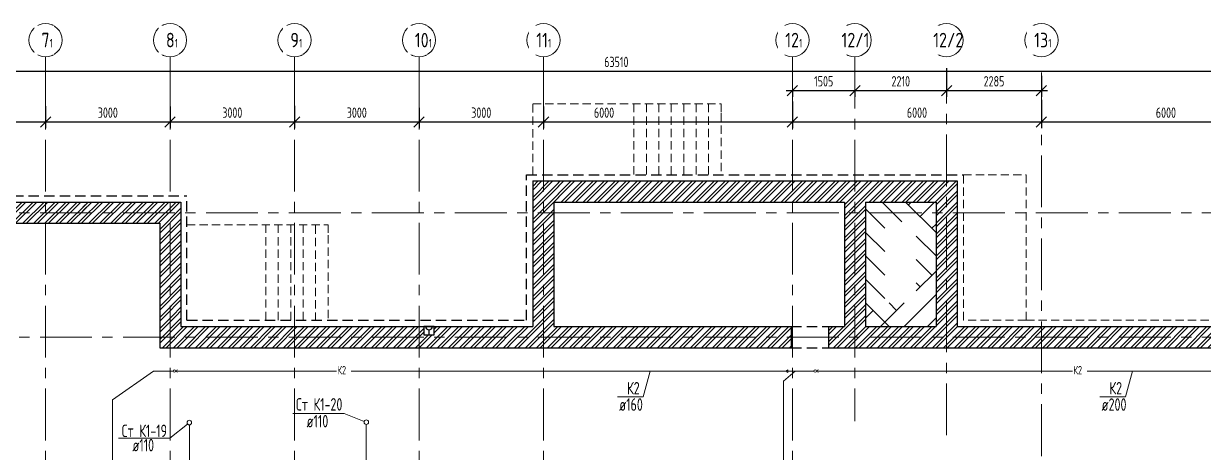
# Model space of a CAD drawing. Header units: millimetres. Extents: x -8689834 to 9419935, y -117443 to 166298.
# Drawn here: x -335702 to -307269, y 124826 to 135163 of the extents above; entities that cross this region are included whole.
import ezdxf

# ---------------------------------------------------------------- set-up
doc = ezdxf.new("R2010")
doc.units = ezdxf.units.MM
doc.header["$MEASUREMENT"] = 0
for name, pattern in [('ADSK_Штриховая_ш2 п1', [3, 2, -1]), ('CENTER', [2, 1.25, -0.25, 0.25, -0.25]), ('TRATTEGGIATA', [0.75, 0.5, -0.25])]:
    doc.linetypes.add(name, pattern=pattern)
doc.layers.get('0').update_dxf_attribs({"color": 250, "lineweight": 9})
for name, color, linetype, lineweight in [('1 этаж тонкие линии!', 250, 'Continuous', 0), ('АР_МосжилНии_Стены', 127, 'Continuous', 30), ('АР_Оси', 195, 'Continuous', 9), ('АР_Оси размеры', 164, 'Continuous', 9), ('АР_тонкая линия', 250, 'Continuous', 0), ('АР_Штриховка кирпич', 250, 'Continuous', 9), ('ВК_канализация', 32, 'Continuous', 15), ('Подвал', 250, 'Continuous', 30)]:
    doc.layers.add(name, color=color, linetype=linetype, lineweight=lineweight)
doc.layers.add('АР_Кровля дорожки', color=245, linetype='Continuous')
doc.styles.add('ISOCPEUR', font='isocpeur.ttf', dxfattribs={"width": 0.7})
doc.styles.add('ГОСТ 2.304', font='isocpeur.ttf', dxfattribs={"width": 0.7})
doc.dimstyles.new('СПДС', dxfattribs={"dimscale": 100, "dimtxt": 2.5, "dimasz": 2.5, "dimexe": 1.5, "dimexo": 0, "dimgap": 1, "dimtad": 1, "dimdec": 0, "dimrnd": 1, "dimtxsty": 'ГОСТ 2.304', "dimblk": 'OBLIQUE', "dimcen": 2.5, "dimdle": 1.5, "dimadec": 0, "dimazin": 2, "dimtfac": 0.75, "dimtdec": 0, "dimtmove": 1, "dimatfit": 3, "dimfxl": 1, "dimtolj": 1, "dimarcsym": 1})
pattern_1 = [(45, (-15289.27, 0), (-132.58252, 132.58252), []), (45, (-15200.88, 0), (-132.58252, 132.58252), [])]

# ---------------------------------------------------------------- blocks, each defined once
blk = doc.blocks.new('_Oblique')
at = {"color": 0, "linetype": 'ByBlock', "lineweight": -2}
blk.add_line((-0.5, -0.5), (0.5, 0.5), dxfattribs=at)
blk = doc.blocks.new('*D4379')
at = {"layer": 'АР_Оси размеры', "color": 0, "lineweight": -2, "ltscale": 100, "transparency": 16777216}
for p, q in [((-335172, 133173), (-335172, 132641)), ((-338322, 132791), (-335022, 132791)), ((-338172, 132791), (-338172, 132941))]:
    blk.add_line(p, q, dxfattribs=at)
at = {"layer": 'АР_Оси размеры', "color": 0, "lineweight": -2, "ltscale": 100, "transparency": 16777216, "xscale": 250, "yscale": 250, "zscale": 250, "rotation": 180}
blk.add_blockref('_Oblique', (-338172, 132791), dxfattribs=at)
at = {"layer": 'АР_Оси размеры', "color": 0, "lineweight": -2, "ltscale": 100, "transparency": 16777216, "xscale": 250, "yscale": 250, "zscale": 250}
blk.add_blockref('_Oblique', (-335172, 132791), dxfattribs=at)
at = {"layer": 'АР_Оси размеры', "color": 0, "ltscale": 100, "transparency": 16777216, "insert": (-336672, 133016), "char_height": 250, "attachment_point": 5, "style": 'ГОСТ 2.304'}
blk.add_mtext('\\A1;3000', dxfattribs=at)
blk = doc.blocks.new('*D4380')
at = {"layer": 'АР_Оси размеры', "color": 0, "lineweight": -2, "ltscale": 100, "transparency": 16777216}
for p, q in [((-335172, 133173), (-335172, 132641)), ((-332172, 133167), (-332172, 132641)), ((-335322, 132791), (-332022, 132791))]:
    blk.add_line(p, q, dxfattribs=at)
at = {"layer": 'АР_Оси размеры', "color": 0, "lineweight": -2, "ltscale": 100, "transparency": 16777216, "xscale": 250, "yscale": 250, "zscale": 250, "rotation": 180}
blk.add_blockref('_Oblique', (-335172, 132791), dxfattribs=at)
at = {"layer": 'АР_Оси размеры', "color": 0, "lineweight": -2, "ltscale": 100, "transparency": 16777216, "xscale": 250, "yscale": 250, "zscale": 250}
blk.add_blockref('_Oblique', (-332172, 132791), dxfattribs=at)
at = {"layer": 'АР_Оси размеры', "color": 0, "ltscale": 100, "transparency": 16777216, "insert": (-333672, 133016), "char_height": 250, "attachment_point": 5, "style": 'ГОСТ 2.304'}
blk.add_mtext('\\A1;3000', dxfattribs=at)
blk = doc.blocks.new('*D4381')
at = {"layer": 'АР_Оси размеры', "color": 0, "lineweight": -2, "ltscale": 100, "transparency": 16777216}
for p, q in [((-332172, 133167), (-332172, 132641)), ((-329172, 133179), (-329172, 132641)), ((-332322, 132791), (-329022, 132791))]:
    blk.add_line(p, q, dxfattribs=at)
at = {"layer": 'АР_Оси размеры', "color": 0, "lineweight": -2, "ltscale": 100, "transparency": 16777216, "xscale": 250, "yscale": 250, "zscale": 250, "rotation": 180}
blk.add_blockref('_Oblique', (-332172, 132791), dxfattribs=at)
at = {"layer": 'АР_Оси размеры', "color": 0, "lineweight": -2, "ltscale": 100, "transparency": 16777216, "xscale": 250, "yscale": 250, "zscale": 250}
blk.add_blockref('_Oblique', (-329172, 132791), dxfattribs=at)
at = {"layer": 'АР_Оси размеры', "color": 0, "ltscale": 100, "transparency": 16777216, "insert": (-330672, 133016), "char_height": 250, "attachment_point": 5, "style": 'ГОСТ 2.304'}
blk.add_mtext('\\A1;3000', dxfattribs=at)
blk = doc.blocks.new('*D4382')
at = {"layer": 'АР_Оси размеры', "color": 0, "lineweight": -2, "ltscale": 100, "transparency": 16777216}
for p, q in [((-329172, 133179), (-329172, 132641)), ((-326172, 133132), (-326172, 132641)), ((-329322, 132791), (-326022, 132791))]:
    blk.add_line(p, q, dxfattribs=at)
at = {"layer": 'АР_Оси размеры', "color": 0, "lineweight": -2, "ltscale": 100, "transparency": 16777216, "xscale": 250, "yscale": 250, "zscale": 250, "rotation": 180}
blk.add_blockref('_Oblique', (-329172, 132791), dxfattribs=at)
at = {"layer": 'АР_Оси размеры', "color": 0, "lineweight": -2, "ltscale": 100, "transparency": 16777216, "xscale": 250, "yscale": 250, "zscale": 250}
blk.add_blockref('_Oblique', (-326172, 132791), dxfattribs=at)
at = {"layer": 'АР_Оси размеры', "color": 0, "ltscale": 100, "transparency": 16777216, "insert": (-327672, 133016), "char_height": 250, "attachment_point": 5, "style": 'ГОСТ 2.304'}
blk.add_mtext('\\A1;3000', dxfattribs=at)
blk = doc.blocks.new('*D4383')
at = {"layer": 'АР_Оси размеры', "color": 0, "lineweight": -2, "ltscale": 100, "transparency": 16777216}
for p, q in [((-326172, 133132), (-326172, 132641)), ((-323172, 133132), (-323172, 132641)), ((-326322, 132791), (-323022, 132791))]:
    blk.add_line(p, q, dxfattribs=at)
at = {"layer": 'АР_Оси размеры', "color": 0, "lineweight": -2, "ltscale": 100, "transparency": 16777216, "xscale": 250, "yscale": 250, "zscale": 250, "rotation": 180}
blk.add_blockref('_Oblique', (-326172, 132791), dxfattribs=at)
at = {"layer": 'АР_Оси размеры', "color": 0, "lineweight": -2, "ltscale": 100, "transparency": 16777216, "xscale": 250, "yscale": 250, "zscale": 250}
blk.add_blockref('_Oblique', (-323172, 132791), dxfattribs=at)
at = {"layer": 'АР_Оси размеры', "color": 0, "ltscale": 100, "transparency": 16777216, "insert": (-324672, 133016), "char_height": 250, "attachment_point": 5, "style": 'ГОСТ 2.304'}
blk.add_mtext('\\A1;3000', dxfattribs=at)
blk = doc.blocks.new('*D4384')
at = {"layer": 'АР_Оси размеры', "color": 0, "lineweight": -2, "ltscale": 100, "transparency": 16777216}
for p, q in [((-323172, 133164), (-323172, 132641)), ((-317172, 133283), (-317172, 132641)), ((-323322, 132791), (-317022, 132791))]:
    blk.add_line(p, q, dxfattribs=at)
at = {"layer": 'АР_Оси размеры', "color": 0, "lineweight": -2, "ltscale": 100, "transparency": 16777216, "xscale": 250, "yscale": 250, "zscale": 250, "rotation": 180}
blk.add_blockref('_Oblique', (-323172, 132791), dxfattribs=at)
at = {"layer": 'АР_Оси размеры', "color": 0, "lineweight": -2, "ltscale": 100, "transparency": 16777216, "xscale": 250, "yscale": 250, "zscale": 250}
blk.add_blockref('_Oblique', (-317172, 132791), dxfattribs=at)
at = {"layer": 'АР_Оси размеры', "color": 0, "ltscale": 100, "transparency": 16777216, "insert": (-321713, 133016), "char_height": 250, "attachment_point": 5, "style": 'ГОСТ 2.304'}
blk.add_mtext('\\A1;6000', dxfattribs=at)
blk = doc.blocks.new('*D4385')
at = {"layer": 'АР_Оси размеры', "color": 0, "lineweight": -2, "ltscale": 100, "transparency": 16777216}
for p, q in [((-317172, 133252), (-317172, 132641)), ((-311172, 133326), (-311172, 132641)), ((-317322, 132791), (-311022, 132791))]:
    blk.add_line(p, q, dxfattribs=at)
at = {"layer": 'АР_Оси размеры', "color": 0, "lineweight": -2, "ltscale": 100, "transparency": 16777216, "xscale": 250, "yscale": 250, "zscale": 250, "rotation": 180}
blk.add_blockref('_Oblique', (-317172, 132791), dxfattribs=at)
at = {"layer": 'АР_Оси размеры', "color": 0, "lineweight": -2, "ltscale": 100, "transparency": 16777216, "xscale": 250, "yscale": 250, "zscale": 250}
blk.add_blockref('_Oblique', (-311172, 132791), dxfattribs=at)
at = {"layer": 'АР_Оси размеры', "color": 0, "ltscale": 100, "transparency": 16777216, "insert": (-314172, 133016), "char_height": 250, "attachment_point": 5, "style": 'ГОСТ 2.304'}
blk.add_mtext('\\A1;6000', dxfattribs=at)
blk = doc.blocks.new('*D4386')
at = {"layer": 'АР_Оси размеры', "color": 0, "lineweight": -2, "ltscale": 100, "transparency": 16777216}
for p, q in [((-305172, 133363), (-305172, 132641)), ((-311172, 133326), (-311172, 132641)), ((-311322, 132791), (-305022, 132791))]:
    blk.add_line(p, q, dxfattribs=at)
at = {"layer": 'АР_Оси размеры', "color": 0, "lineweight": -2, "ltscale": 100, "transparency": 16777216, "xscale": 250, "yscale": 250, "zscale": 250, "rotation": 180}
blk.add_blockref('_Oblique', (-311172, 132791), dxfattribs=at)
at = {"layer": 'АР_Оси размеры', "color": 0, "lineweight": -2, "ltscale": 100, "transparency": 16777216, "xscale": 250, "yscale": 250, "zscale": 250}
blk.add_blockref('_Oblique', (-305172, 132791), dxfattribs=at)
at = {"layer": 'АР_Оси размеры', "color": 0, "ltscale": 100, "transparency": 16777216, "insert": (-308172, 133016), "char_height": 250, "attachment_point": 5, "style": 'ГОСТ 2.304'}
blk.add_mtext('\\A1;6000', dxfattribs=at)
blk = doc.blocks.new('*D4390')
at = {"layer": 'АР_Оси размеры', "color": 0, "lineweight": -2, "ltscale": 100, "transparency": 16777216}
for p, q in [((-317322, 133547), (-315517, 133547)), ((-317172, 133566), (-317172, 133397)), ((-315667, 133566), (-315667, 133397))]:
    blk.add_line(p, q, dxfattribs=at)
at = {"layer": 'АР_Оси размеры', "color": 0, "lineweight": -2, "ltscale": 100, "transparency": 16777216, "xscale": 250, "yscale": 250, "zscale": 250, "rotation": 180}
blk.add_blockref('_Oblique', (-317172, 133547), dxfattribs=at)
at = {"layer": 'АР_Оси размеры', "color": 0, "lineweight": -2, "ltscale": 100, "transparency": 16777216, "xscale": 250, "yscale": 250, "zscale": 250}
blk.add_blockref('_Oblique', (-315667, 133547), dxfattribs=at)
at = {"layer": 'АР_Оси размеры', "color": 0, "ltscale": 100, "transparency": 16777216, "insert": (-316420, 133772), "char_height": 250, "attachment_point": 5, "style": 'ГОСТ 2.304'}
blk.add_mtext('\\A1;1505', dxfattribs=at)
blk = doc.blocks.new('*D4391')
at = {"layer": 'АР_Оси размеры', "color": 0, "lineweight": -2, "ltscale": 100, "transparency": 16777216}
for p, q in [((-313457, 134088), (-313457, 133397)), ((-315817, 133547), (-313307, 133547)), ((-315667, 133566), (-315667, 133397))]:
    blk.add_line(p, q, dxfattribs=at)
at = {"layer": 'АР_Оси размеры', "color": 0, "lineweight": -2, "ltscale": 100, "transparency": 16777216, "xscale": 250, "yscale": 250, "zscale": 250, "rotation": 180}
blk.add_blockref('_Oblique', (-315667, 133547), dxfattribs=at)
at = {"layer": 'АР_Оси размеры', "color": 0, "lineweight": -2, "ltscale": 100, "transparency": 16777216, "xscale": 250, "yscale": 250, "zscale": 250}
blk.add_blockref('_Oblique', (-313457, 133547), dxfattribs=at)
at = {"layer": 'АР_Оси размеры', "color": 0, "ltscale": 100, "transparency": 16777216, "insert": (-314562, 133772), "char_height": 250, "attachment_point": 5, "style": 'ГОСТ 2.304'}
blk.add_mtext('\\A1;2210', dxfattribs=at)
blk = doc.blocks.new('*D4392')
at = {"layer": 'АР_Оси размеры', "color": 0, "lineweight": -2, "ltscale": 100, "transparency": 16777216}
for p, q in [((-313457, 134088), (-313457, 133397)), ((-311172, 133904), (-311172, 133397)), ((-313607, 133547), (-311022, 133547))]:
    blk.add_line(p, q, dxfattribs=at)
at = {"layer": 'АР_Оси размеры', "color": 0, "lineweight": -2, "ltscale": 100, "transparency": 16777216, "xscale": 250, "yscale": 250, "zscale": 250, "rotation": 180}
blk.add_blockref('_Oblique', (-313457, 133547), dxfattribs=at)
at = {"layer": 'АР_Оси размеры', "color": 0, "lineweight": -2, "ltscale": 100, "transparency": 16777216, "xscale": 250, "yscale": 250, "zscale": 250}
blk.add_blockref('_Oblique', (-311172, 133547), dxfattribs=at)
at = {"layer": 'АР_Оси размеры', "color": 0, "ltscale": 100, "transparency": 16777216, "insert": (-312315, 133772), "char_height": 250, "attachment_point": 5, "style": 'ГОСТ 2.304'}
blk.add_mtext('\\A1;2285', dxfattribs=at)
blk = doc.blocks.new('*D4393')
at = {"layer": 'АР_Оси размеры', "color": 0, "lineweight": -2, "ltscale": 100, "transparency": 16777216}
for p, q in [((-353322, 134013), (-289512, 134013)), ((-353172, 134013), (-353172, 134163)), ((-289662, 134013), (-289662, 134163))]:
    blk.add_line(p, q, dxfattribs=at)
at = {"layer": 'АР_Оси размеры', "color": 0, "lineweight": -2, "ltscale": 100, "transparency": 16777216, "xscale": 250, "yscale": 250, "zscale": 250, "rotation": 180}
blk.add_blockref('_Oblique', (-353172, 134013), dxfattribs=at)
at = {"layer": 'АР_Оси размеры', "color": 0, "lineweight": -2, "ltscale": 100, "transparency": 16777216, "xscale": 250, "yscale": 250, "zscale": 250}
blk.add_blockref('_Oblique', (-289662, 134013), dxfattribs=at)
at = {"layer": 'АР_Оси размеры', "color": 0, "ltscale": 100, "transparency": 16777216, "insert": (-321417, 134238), "char_height": 250, "attachment_point": 5, "style": 'ГОСТ 2.304'}
blk.add_mtext('\\A1;63510', dxfattribs=at)
blk = doc.blocks.new('Подложка')
at = {"layer": '1 этаж тонкие линии!', "ltscale": 100, "transparency": 33554559}
h = blk.add_hatch(dxfattribs=at)
h.set_pattern_fill('AR-PARQ1', scale=200, angle=45, style=0)
h.set_pattern_definition([(135, (-16265.2, 60081), (-3394.113, 0), [2400, -2400]), (135, (-15982.3, 60363.8), (-3394.113, 0), [2400, -2400]), (135, (-15699.5, 60646.7), (-3394.113, 0), [2400, -2400]), (135, (-15416.6, 60929.5), (-3394.113, 0), [2400, -2400]), (135, (-15133.8, 61212.4), (-3394.113, 0), [2400, -2400]), (135, (-14851, 61495.2), (-3394.113, 0), [2400, -2400]), (135, (-14568, 61778), (-3394.113, 0), [2400, -2400]), (45, (-17962.2, 61778), (3394.113, 0), [2400, -2400]), (45, (-18245, 62061), (3394.113, 0), [2400, -2400]), (45, (-18528, 62343.7), (3394.113, 0), [2400, -2400]), (45, (-18810.7, 62626.6), (3394.113, 0), [2400, -2400]), (45, (-19093.6, 62909.4), (3394.113, 0), [2400, -2400]), (45, (-19376.4, 63192.3), (3394.113, 0), [2400, -2400]), (45, (-19659.3, 63475), (3394.113, 0), [2400, -2400])])
h.paths.add_polyline_path([(-314949.2, 130386), (-314192.9, 130386), (-314192.9, 128428.1), (-314949.2, 128428.1)], flags=16)
h.paths.add_polyline_path([(-315412.1, 130860.7), (-313712.1, 130860.7), (-313712.1, 127860.7), (-315412.1, 127860.7)])
at = {"layer": 'АР_Штриховка кирпич', "ltscale": 100}
h = blk.add_hatch(dxfattribs=at)
h.set_pattern_fill('ANSI32', scale=500)
h.set_pattern_definition(pattern_1)
h.paths.add_polyline_path([(-322802.1, 131370.7), (-323432.1, 131370.7), (-323432.1, 127860.7), (-323932.1, 127860.7), (-323932.1, 127350.7), (-317202.7, 127350.7), (-317202.7, 127860.7), (-322922.1, 127860.7), (-322922.1, 130860.7), (-322802.1, 130860.7)])
h = blk.add_hatch(dxfattribs=at)
h.set_pattern_fill('ANSI32', scale=500)
h.set_pattern_definition(pattern_1)
h.paths.add_polyline_path([(-313815.2, 128908.6), (-313852.2, 128908.6)], flags=17)
h.paths.add_polyline_path([(-313202.1, 128879.9), (-313712.1, 128879.9), (-313712.1, 127860.7), (-315412.1, 127860.7), (-315412.1, 130860.7), (-313712.1, 130860.7), (-313712.1, 128879.5), (-313202.1, 128880.3), (-313202.1, 131370.7), (-322816.8, 131370.7), (-322816.8, 130860.7), (-315922.1, 130860.7), (-315922.1, 127860.7), (-316302.4, 127860.7), (-316302.4, 127350.7), (-315691.5, 127350.7), (-297123.1, 127350.7), (-297123.1, 127741.8), (-297067.1, 127741.8), (-297067.1, 127860.7), (-313202.1, 127860.7)])
h = blk.add_hatch(dxfattribs=at)
h.set_pattern_fill('ANSI32', scale=500)
h.set_pattern_definition(pattern_1)
h.paths.add_polyline_path([(-334197.6, 130860.7), (-340434.2, 130860.7), (-340434.2, 130350.7), (-334151.8, 130350.7), (-334151.8, 130741.8), (-334197.6, 130741.8)])
h = blk.add_hatch(dxfattribs=at)
h.set_pattern_fill('ANSI32', scale=500)
h.set_pattern_definition(pattern_1)
h.paths.add_polyline_path([(-331912.1, 130860.7), (-331912.1, 130339.6), (-331912.1, 128121.5), (-332422.1, 128121.5), (-332422.1, 130350.7), (-334270.6, 130350.7), (-334270.6, 130860.7)])
h = blk.add_hatch(dxfattribs=at)
h.set_pattern_fill('ANSI32', scale=500)
h.set_pattern_definition(pattern_1)
h.paths.add_polyline_path([(-325806.9, 127661.1), (-326057.2, 127661.1), (-326057.2, 127860.7), (-331912.1, 127860.7), (-331912.1, 128145.9), (-332422.1, 128145.9), (-332422.1, 127350.7), (-323916.4, 127350.7), (-323916.4, 127860.7), (-325806.9, 127860.7)])
at = {"color": 7, "linetype": 'TRATTEGGIATA', "ltscale": 500}
for p, q in [((-323580.9, 128010.7), (-323580.9, 131520.7)), ((-323580.9, 131520.7), (-313054.2, 131515.6)), ((-341582.1, 131010.7), (-331764.2, 131010.7)), ((-331764.2, 128010.7), (-331764.2, 131010.7)), ((-331764.2, 128010.7), (-323580.9, 128010.7)), ((-317202.7, 127860.7), (-316302.4, 127860.7)), ((-317202.7, 127350.7), (-316303.2, 127350.7))]:
    blk.add_line(p, q, dxfattribs=at)
at = {"layer": 'АР_МосжилНии_Стены', "color": 7, "ltscale": 100}
for p, q in [((-323432.1, 131370.7), (-322802.1, 131370.7)), ((-323432.1, 131370.7), (-313202.1, 131370.7)), ((-323432.1, 131370.7), (-323432.1, 127860.7)), ((-313202.1, 131370.7), (-313202.1, 128509.5)), ((-338958.8, 130860.7), (-332752, 130860.7)), ((-332992.1, 130860.7), (-331912.1, 130860.7)), ((-331912.1, 130860.7), (-331912.1, 128087.1)), ((-322922.1, 130860.7), (-322802.1, 130860.7)), ((-322922.1, 130860.7), (-315922.1, 130860.7)), ((-322922.1, 130860.7), (-322922.1, 127860.7)), ((-315922.1, 130860.7), (-315922.1, 127860.7)), ((-315412.1, 130860.7), (-313712.1, 130860.7)), ((-315412.1, 130860.7), (-315412.1, 127860.7)), ((-313712.1, 130860.7), (-313712.1, 128509.5)), ((-339666.9, 130350.7), (-332817, 130350.7)), ((-332927.1, 130350.7), (-332422.1, 130350.7)), ((-332422.1, 130350.7), (-332422.1, 128087.1)), ((-313712.1, 128908.6), (-313712.1, 127860.7)), ((-313202.1, 128908.6), (-313202.1, 127860.7)), ((-332422.1, 128145.9), (-332422.1, 127350.7)), ((-331912.1, 128145.9), (-331912.1, 127860.7)), ((-331912.1, 127860.7), (-323842.3, 127860.7)), ((-323997.1, 127860.7), (-323432.1, 127860.7)), ((-322922.1, 127860.7), (-317202.7, 127860.7)), ((-317202.7, 127860.7), (-317202.7, 127350.7)), ((-316302.4, 127860.7), (-315922.1, 127860.7)), ((-316302.4, 127860.7), (-316302.4, 127350.7)), ((-315412.1, 127860.7), (-313712.1, 127860.7)), ((-313202.1, 127860.7), (-299711.5, 127860.7)), ((-332422.1, 127350.7), (-323907.3, 127350.7)), ((-323932.1, 127350.7), (-322922.1, 127350.7)), ((-322922.1, 127350.7), (-317202.7, 127350.7)), ((-316302.4, 127350.7), (-299776.5, 127350.7))]:
    blk.add_line(p, q, dxfattribs=at)
blk.add_lwpolyline([(-325806.9, 127860.7), (-326057.2, 127860.7), (-326057.2, 127661.1), (-325806.9, 127661.1)], close=True, dxfattribs=at)
at = {"layer": 'АР_Оси', "color": 7, "linetype": 'CENTER', "ltscale": 1000}
for p, q in [((-335172.1, 134363.2), (-335172.1, 78630.8)), ((-332172.1, 134363.2), (-332172.1, 78630.8)), ((-329172.1, 134363.2), (-329172.1, 78630.8)), ((-326172.1, 134363.2), (-326172.1, 78630.8)), ((-323172.1, 134363.2), (-323172.1, 78630.8)), ((-317172.1, 134363.2), (-317172.1, 78630.8)), ((-315667.1, 134363.2), (-315667.1, 125575.6)), ((-313457.1, 125238.8), (-313457.1, 133983.5)), ((-311172.1, 133984.9), (-311172.1, 78252.6)), ((-359305.8, 130600.7), (-276127.4, 130600.7)), ((-359305.8, 127600.7), (-276127.4, 127600.7))]:
    blk.add_line(p, q, dxfattribs=at)
at = {"layer": 'АР_Оси', "color": 7, "ltscale": 0.5}
for centre in [(-335172.1, 134763.2), (-332172.1, 134763.2), (-329172.1, 134763.2), (-326172.1, 134763.2), (-323172.1, 134763.2), (-317172.1, 134763.2), (-315672.1, 134763.2), (-313462.1, 134763.2), (-311172.1, 134763.2)]:
    blk.add_circle(centre, 400, dxfattribs=at)
at = {"layer": 'АР_тонкая линия', "color": 7, "linetype": 'ADSK_Штриховая_ш2 п1', "ltscale": 100}
for p, q in [((-320992.2, 133225.6), (-320992.2, 131519.4)), ((-320692.2, 133225.6), (-320692.2, 131519.4)), ((-320392.2, 133225.6), (-320392.2, 131519.4)), ((-320092.2, 133225.6), (-320092.2, 131519.4)), ((-319792.2, 133225.6), (-319792.2, 131519.4)), ((-319492.2, 133225.6), (-319492.2, 131519.4)), ((-319192.2, 133225.6), (-319192.2, 131519.4)), ((-318892.2, 133005.6), (-318892.2, 131519.4)), ((-329864.9, 130315.6), (-329864.9, 128010.7)), ((-329564.9, 130315.6, 0), (-329564.9, 128010.7)), ((-329264.9, 130315.6, 0), (-329264.9, 128010.7)), ((-328964.9, 130315.6, 0), (-328964.9, 128010.7)), ((-328664.9, 130295.3, 0), (-328664.9, 128010.7)), ((-328364.9, 130065.6, 0), (-328364.9, 128010.7, 0)), ((-311541.5, 128010.7), (-295352.1, 128010.7))]:
    blk.add_line(p, q, dxfattribs=at)
blk.add_lwpolyline([(-323430.9, 131520.6), (-323430.9, 133225.6), (-318892.2, 133225.6), (-318892.2, 133005.6)], dxfattribs=at)
blk.add_lwpolyline([(-313054.2, 131515.6), (-311541.5, 131515.6), (-311541.5, 128010.7), (-313054.2, 128010.7)], close=True, dxfattribs=at)
at = {"layer": 'АР_тонкая линия', "color": 7, "linetype": 'ADSK_Штриховая_ш2 п1', "ltscale": 100, "elevation": 0}
for points in [[(-331764.2, 130315.6), (-328365.4, 130315.6)], [(-328365.4, 130315.6), (-328365.4, 130065.6)]]:
    blk.add_lwpolyline(points, dxfattribs=at)
at = {"layer": 'Подвал', "color": 7, "ltscale": 100}
blk.add_line((-325932.1, 127780), (-325932.1, 127661.1), dxfattribs=at)
blk.add_arc((-325932.1, 127860.7), 80.7, 180, 0, dxfattribs=at)
at = {"layer": 'АР_Оси размеры', "color": 7, "ltscale": 100}
for base, p1, p2, picture, middle in [((-315667.1, 133546.7), (-317172.1, 133566), (-315667.1, 133566), '*D4390', (-316419.6, 133771.7)), ((-313457.1, 133546.7), (-315667.1, 133566), (-313457.1, 134087.6), '*D4391', (-314562.1, 133771.7)), ((-311172.1, 133546.7), (-313457.1, 134087.6), (-311172.1, 133904.1), '*D4392', (-312314.6, 133771.7)), ((-305172.1, 132790.8), (-311172.1, 133326.4), (-305172.1, 133363.4), '*D4386', (-308172.1, 133015.8)), ((-335172.1, 132790.8), (-338172.1, 132790.8), (-335172.1, 133172.8), '*D4379', (-336672.1, 133015.8)), ((-332172.1, 132790.8), (-335172.1, 133172.8), (-332172.1, 133167.1), '*D4380', (-333672.1, 133015.8)), ((-329172.1, 132790.8), (-332172.1, 133167.1), (-329172.1, 133178.6), '*D4381', (-330672.1, 133015.8)), ((-326172.1, 132790.8), (-329172.1, 133178.6), (-326172.1, 133132.4), '*D4382', (-327672.1, 133015.8)), ((-323172.1, 132790.8), (-326172.1, 133132.4), (-323172.1, 133132.5), '*D4383', (-324672.1, 133015.8)), ((-311172.1, 132790.8), (-317172.1, 133252), (-311172.1, 133326.4), '*D4385', (-314172.1, 133015.8))]:
    dim = blk.add_linear_dim(base=base, p1=p1, p2=p2, dimstyle='СПДС', dxfattribs=at)
    dim.commit()
    dim.dimension.update_dxf_attribs({"geometry": picture, "text_midpoint": middle})
dim = blk.add_linear_dim(base=(-317172.1, 132790.8), p1=(-323172.1, 133163.6), p2=(-317172.1, 133283.1), dimstyle='СПДС', dxfattribs=at)
dim.commit()
dim.dimension.update_dxf_attribs({"geometry": '*D4384', "text_midpoint": (-321713.5, 132790.8), "dimtype": 160})
at = {"layer": 'АР_Оси', "color": 7, "char_height": 350, "width": 123.867, "attachment_point": 1, "line_spacing_factor": 1.149209, "style": 'ГОСТ 2.304', "bg_fill": 2}
for s, insert in [('{\\W0.8;7\\H0.57143x;1}', (-335271.9, 134940.9)), ('{\\W0.8;8\\H0.57143x;1}', (-332271.9, 134940.9)), ('{\\W0.8;9\\H0.57143x;1}', (-329271.9, 134940.9)), ('{\\W0.8;10\\H0.57143x;1}', (-326271.9, 134940.9)), ('{\\W0.8;11\\H0.57143x;1}', (-323346.2, 134940.9)), ('{\\W0.8;12\\H0.57143x;1}', (-317346.2, 134940.9)), ('{\\W0.8;12/1}', (-315989.8, 134940.9)), ('{\\W0.8;12/2}', (-313779.8, 134940.9))]:
    blk.add_mtext(s, dxfattribs=dict(at, insert=insert))
at = {"layer": 'АР_Оси', "color": 7, "ltscale": 0.5, "insert": (-311346.2, 134940.9), "char_height": 350, "width": 123.867, "attachment_point": 1, "line_spacing_factor": 1.149209, "style": 'ГОСТ 2.304', "bg_fill": 2}
blk.add_mtext('{\\W0.8;13\\H0.57143x;1}', dxfattribs=at)
at = {"layer": 'АР_Оси размеры', "color": 7, "ltscale": 100}
dim = blk.add_linear_dim(base=(-289662.1, 134013.2), p1=(-353172.1, 134013.2), p2=(-289662.1, 134013.2), dimstyle='СПДС', dxfattribs=at)
dim.commit()
dim.dimension.update_dxf_attribs({"geometry": '*D4393', "text_midpoint": (-321417.1, 134238.2)})

msp = doc.modelspace()

# ---------------------------------------------------------------- block references
at = {"layer": 'АР_Кровля дорожки', "color": 7}
msp.add_blockref('Подложка', (0, 0), dxfattribs=at)

# ---------------------------------------------------------------- next in the draw order: linework, layer by layer
at = {"layer": 'ВК_канализация', "color": 18, "lineweight": 13, "ltscale": 500, "true_color": 0x000000}
for points in [[(-317287.6, 126818.4), (-317287.6, 126755.4), (-317334.9, 126786.9), (-317287.6, 126818.4)], [(-321388.7, 126166.9), (-320771.7, 126166.9), (-320604, 126786.9)], [(-309763, 126166.9), (-309146, 126166.9), (-308978.3, 126786.9)], [(-329213.5, 125763), (-327979.5, 125763), (-327494.4, 125573.7)], [(-333415.1, 125165.8), (-332181.1, 125165.8), (-331750.4, 125510.1)]]:
    msp.add_lwpolyline(points, dxfattribs=at)
at = {"layer": 'ВК_канализация', "color": 6, "lineweight": 13, "ltscale": 500}
for points in [[(-332097.2, 126786.9), (-332567.9, 126786.9), (-333557.5, 126092), (-333557.5, 119954.6)], [(-332037.2, 126786.9), (-332020.5, 126786.9)], [(-328162.6, 126786.9), (-331990.5, 126786.9)], [(-317334.9, 126786.9), (-327804.8, 126786.9)], [(-317385.2, 122965.2), (-317385.2, 126540.6), (-317103.8, 126786.9)], [(-316654.3, 126786.9), (-317287.6, 126786.9)], [(-316594.3, 126786.9), (-316577.5, 126786.9)], [(-310426.2, 126786.9), (-316547.5, 126786.9)], [(-294738.1, 126786.9), (-310068.4, 126786.9)]]:
    msp.add_lwpolyline(points, dxfattribs=at)
at = {"layer": 'ВК_канализация', "color": 244, "lineweight": 13, "ltscale": 500, "true_color": 0x991b1e}
for points in [[(-331706.2, 125489.5), (-331690.3, 121510), (-331528.6, 121366.3)], [(-327443.2, 125498.7), (-327443.2, 121510), (-327281.5, 121366.3)]]:
    msp.add_lwpolyline(points, dxfattribs=at)
at = {"layer": 'ВК_канализация', "color": 6, "lineweight": 13, "ltscale": 500}
for centre in [(-332067.2, 126786.9), (-316624.3, 126786.9)]:
    msp.add_circle(centre, 30, dxfattribs=at)
at = {"layer": 'ВК_канализация', "color": 244, "lineweight": 13, "ltscale": 500, "true_color": 0x991b1e}
for centre in [(-331707.4, 125544.5), (-327443.2, 125553.7)]:
    msp.add_circle(centre, 55, dxfattribs=at)
at = {"layer": 'ВК_канализация', "color": 6, "lineweight": 13, "ltscale": 500}
for centre in [(-331990.5, 126786.9), (-316547.5, 126786.9)]:
    msp.add_arc(centre, 30, 90, 270, dxfattribs=at)

# ---------------------------------------------------------------- next in the draw order: texts
at = {"layer": 'ВК_канализация', "color": 18, "ltscale": 100, "true_color": 0x000000, "attachment_point": 4, "style": 'ISOCPEUR'}
for s, insert, char_height, width in [('К2', (-328136.8, 126808.6, -0.6), 200, 5891.51), ('К2', (-310400.3, 126808.6, -0.6), 200, 5891.51), ('К2', (-321158.3, 126373.3), 300, 5891.51), ('К2', (-309532.6, 126373.3), 300, 5891.51), ('Ст К1-20', (-329136.9, 125983.8), 300, 5891.51), ('\\pxi-1,l1,t1,5;ø160', (-321347.3, 125980.2), 300, 7500), ('\\pxi-1,l1,t1,5;ø200', (-309721.7, 125980.2), 300, 7500), ('\\pxi-1,l1,t1,5;ø110', (-328880.9, 125579.2), 300, 7500), ('Ст К1-19', (-333335.6, 125345.7), 300, 5891.51), ('\\pxi-1,l1,t1,5;ø110', (-333079.5, 125001.2), 300, 7500)]:
    msp.add_mtext(s, dxfattribs=dict(at, insert=insert, char_height=char_height, width=width))

doc.saveas('drawing.dxf')
